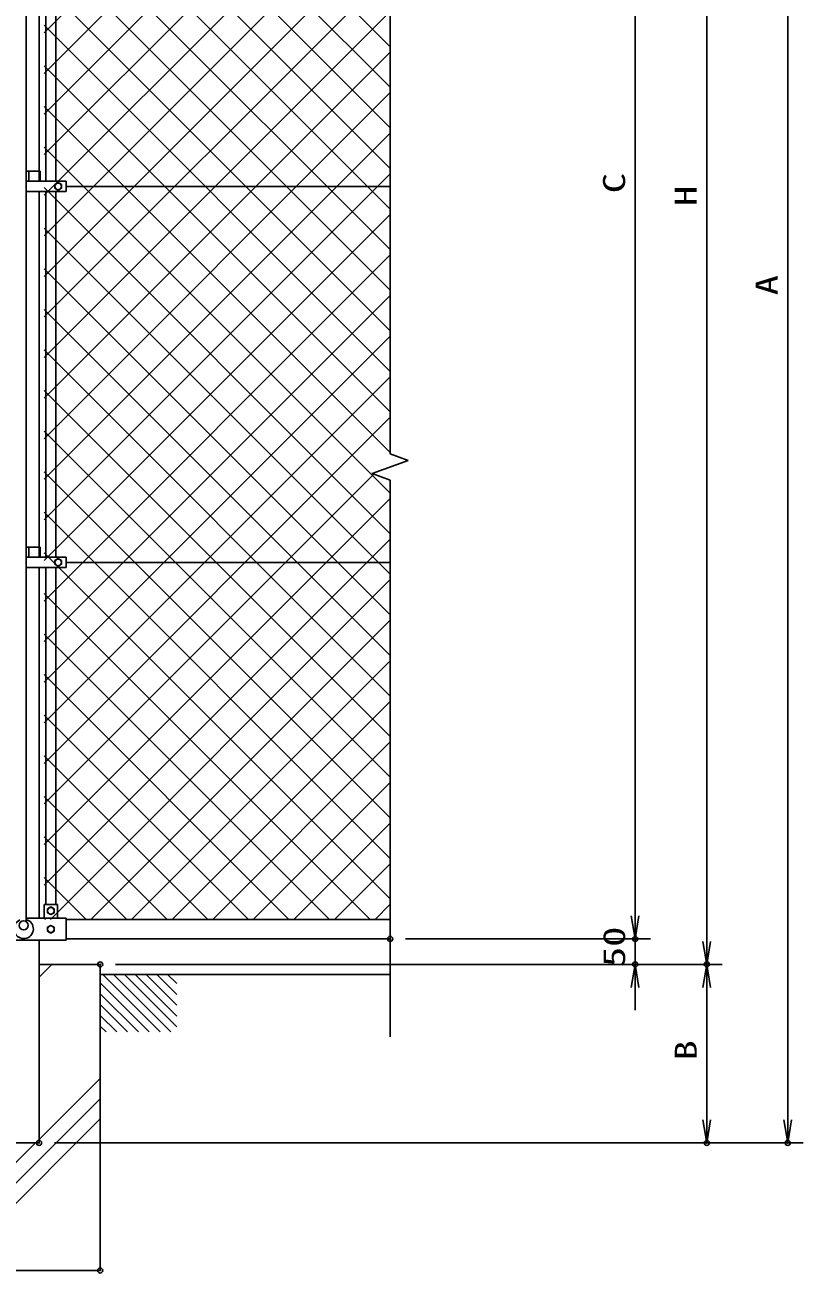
# Model space of a CAD drawing. Units: millimetres, scale not verified. Extents: x -4425 to 4425, y -3150 to 3150.
# Drawn here: x -2713 to -1187, y -1809 to 637 of the extents above; entities that cross this region are included whole.
import ezdxf
from ezdxf.enums import TextEntityAlignment as Align

# ---------------------------------------------------------------- set-up
doc = ezdxf.new("R2010")
doc.units = ezdxf.units.MM
doc.header["$LTSCALE"] = 20
doc.header["$PDMODE"] = 32
doc.header["$PDSIZE"] = 10
for name, color, linetype, lineweight in [('0-0_EXTCNT-L', 1, 'Continuous', 25), ('0-1_1', 7, 'Continuous', 25), ('0-2_0', 7, 'Continuous', 25), ('0-4_13', 7, 'Continuous', 25), ('0-5_11', 7, 'Continuous', 25)]:
    doc.layers.add(name, color=color, linetype=linetype, lineweight=lineweight)
doc.layers.add('0-6_DEFPOINTS', color=7, linetype='Continuous')
doc.styles.add('ＭＳ ゴシック', font='')
doc.styles.get('ＭＳ ゴシック').set_extended_font_data('MS Gothic')

# ---------------------------------------------------------------- blocks, each defined once
blk = doc.blocks.new('C51')
at = {"layer": '0-1_1', "color": 4}
blk.add_line((4636.43, 3074.75), (4736.5, 2974.68), dxfattribs=at)
blk = doc.blocks.new('C52')
at = {"layer": '0-1_1', "color": 4}
blk.add_line((4636.43, 3103.04), (4764.78, 2974.68), dxfattribs=at)
blk = doc.blocks.new('C53')
at = {"layer": '0-1_1', "color": 4}
blk.add_line((4643.07, 3124.68), (4793.07, 2974.68), dxfattribs=at)
blk = doc.blocks.new('C54')
at = {"layer": '0-1_1', "color": 4}
blk.add_line((4671.35, 3124.68), (4821.35, 2974.68), dxfattribs=at)
blk = doc.blocks.new('C55')
at = {"layer": '0-1_1', "color": 4}
blk.add_line((4699.64, 3124.68), (4836.43, 2987.89), dxfattribs=at)
blk = doc.blocks.new('C56')
at = {"layer": '0-1_1', "color": 4}
blk.add_line((4727.92, 3124.68), (4836.43, 3016.17), dxfattribs=at)
blk = doc.blocks.new('C57')
at = {"layer": '0-1_1', "color": 4}
blk.add_line((4756.2, 3124.68), (4836.43, 3044.46), dxfattribs=at)
blk = doc.blocks.new('C58')
at = {"layer": '0-1_1', "color": 4}
blk.add_line((4784.49, 3124.68), (4836.43, 3072.74), dxfattribs=at)
blk = doc.blocks.new('C59')
at = {"layer": '0-1_1', "color": 4}
blk.add_line((4812.77, 3124.68), (4836.43, 3101.03), dxfattribs=at)
blk = doc.blocks.new('C60')
at = {"layer": '0-1_1', "color": 4}
blk.add_line((4636.43, 3046.47), (4708.21, 2974.68), dxfattribs=at)
blk = doc.blocks.new('C61')
at = {"layer": '0-1_1', "color": 4}
blk.add_line((4636.43, 3018.18), (4679.93, 2974.68), dxfattribs=at)
blk = doc.blocks.new('C62')
at = {"layer": '0-1_1', "color": 4}
blk.add_line((4636.43, 2989.9), (4651.65, 2974.68), dxfattribs=at)
blk = doc.blocks.new('DARROWS')
at = {"layer": '0-2_0', "color": 2}
blk.add_line((0, 0), (-19.982, 0), dxfattribs=at)
blk.add_lwpolyline([(-20, -3.333), (0, 0), (-20, 3.333)], dxfattribs=at)

msp = doc.modelspace()

# ---------------------------------------------------------------- linework, layer by layer
at = {"layer": '0-0_EXTCNT-L', "color": 2}
for p, q in [((-1516.56, 1750.68), (-1516.56, -1109.32)), ((-1376.04, 1750.68), (-1376.04, -1159.32)), ((-1217.37, 1750.68), (-1217.37, -1509.32)), ((-1516.56, -1109.32), (-1516.56, -1064.32)), ((-1516.56, -1154.32), (-1516.56, -1204.32)), ((-1516.56, -1249.32), (-1516.56, -1294.32)), ((-1376.04, -1249.32), (-1376.04, -1509.32))]:
    msp.add_line(p, q, dxfattribs=at)
at = {"layer": '0-0_EXTCNT-L'}
for p, q in [((-1966.83, -1154.32), (-1486.56, -1154.32)), ((-1966.83, -1154.32), (-1486.56, -1154.32)), ((-2535.41, -1204.32), (-1346.04, -1204.32)), ((-2535.41, -1204.32), (-1346.04, -1204.32)), ((-2535.41, -1204.32), (-1486.56, -1204.32)), ((-2655.16, -1554.32), (-1187.37, -1554.32)), ((-2655.16, -1554.32), (-1346.04, -1554.32))]:
    msp.add_line(p, q, dxfattribs=at)
at = {"layer": '0-1_1'}
for p, q in [((-2710.41, -1120.43), (-2710.41, 1761.8)), ((-2685.16, 1047.69), (-2685.16, 330.68)), ((-1996.83, 320.68), (-2632.16, 320.68)), ((-2685.16, 310.69), (-2685.16, -406.32)), ((-2685.16, -426.31), (-2685.16, -1113.82)), ((-1996.83, -416.31), (-2632.16, -416.31)), ((-2675.16, -1086.81), (-2649.16, -1086.81)), ((-2675.16, -1113.81), (-2675.16, -1086.81)), ((-2662.16, -1091.81), (-2655.66, -1095.56)), ((-2649.16, -1113.81), (-2649.16, -1086.81)), ((-2662.16, -1106.82), (-2668.66, -1103.07)), ((-2632.16, -1116.32), (-1996.83, -1116.32)), ((-2685.16, -1156.82), (-2685.16, -1554.32)), ((-2632.16, -1154.32), (-1996.83, -1154.32)), ((-2685.16, -1204.32), (-2565.41, -1204.32)), ((-2565.41, -1804.32), (-2565.41, -1204.32)), ((-2745.66, -1554.32), (-2685.16, -1554.32)), ((-2865.41, -1804.32), (-2565.41, -1804.32))]:
    msp.add_line(p, q, dxfattribs=at)
at = {"layer": '0-1_1', "color": 4}
for p, q in [((-1996.83, 1322.38), (-1996.83, -203.66)), ((-1961.59, -216.49), (-1996.83, -203.66)), ((-1996.83, -254.97), (-1996.83, -1346.56))]:
    msp.add_line(p, q, dxfattribs=at)
msp.add_lwpolyline([(-1996.83, -254.97), (-2032.07, -242.14), (-1961.59, -216.49)], dxfattribs=at)
at = {"layer": '0-1_1'}
for points in [[(-2668.66, -1103.06), (-2668.66, -1095.56), (-2662.16, -1091.81)], [(-2655.66, -1095.56), (-2655.66, -1103.06), (-2662.16, -1106.82)]]:
    msp.add_lwpolyline(points, dxfattribs=at)
for centre, radius in [((-2662.16, -1099.31), 6.5), ((-2715.41, -1127.91), 9), ((-2715.41, -1127.92), 9)]:
    msp.add_circle(centre, radius, dxfattribs=at)
for centre, radius, start, end in [((-2715.43, -1134.78), 19, 112.92847, 65.65711), ((-2708.43, -1119.31), 2, 65.55457, 190.65678)]:
    msp.add_arc(centre, radius, start, end, dxfattribs=at)
at = {"layer": '0-2_0'}
for p, q in [((-2675.16, 621.59), (-1996.83, 1299.92)), ((-1996.83, 594.42), (-2675.16, 1272.76)), ((-2675.16, 542.04), (-1996.83, 1220.37)), ((-1996.83, 514.87), (-2675.16, 1193.21)), ((-2675.16, 462.49), (-1996.83, 1140.82)), ((-1996.83, 435.32), (-2675.16, 1113.66)), ((-2675.16, 382.94), (-1996.83, 1061.27)), ((-1996.83, 355.77), (-2675.16, 1034.11)), ((-2675.16, 303.39), (-1996.83, 981.72)), ((-1996.83, 276.22), (-2675.16, 954.56)), ((-2675.16, 223.84), (-1996.83, 902.18)), ((-1996.83, 196.67), (-2675.16, 875.01)), ((-2675.16, 144.29), (-1996.83, 822.63)), ((-1996.83, 117.12), (-2675.16, 795.46)), ((-2675.16, 64.74), (-1996.83, 743.08)), ((-1996.83, 37.57), (-2675.16, 715.91)), ((-2675.16, -14.81), (-1996.83, 663.53)), ((-1996.83, -41.97), (-2675.16, 636.36)), ((-2675.16, -94.36), (-1996.83, 583.98)), ((-1996.83, -121.52), (-2675.16, 556.81)), ((-2675.16, -173.91), (-1996.83, 504.43)), ((-1996.83, -201.07), (-2675.16, 477.26)), ((-2675.16, -253.46), (-1996.83, 424.88)), ((-1996.83, -280.62), (-2675.16, 397.71)), ((-2675.16, -333.01), (-1996.83, 345.33)), ((-1996.83, -360.17), (-2675.16, 318.16)), ((-2675.16, -412.56), (-1996.83, 265.78)), ((-1996.83, -439.72), (-2675.16, 238.61)), ((-2675.16, -492.1), (-1996.83, 186.23)), ((-1996.83, -519.27), (-2675.16, 159.06)), ((-2675.16, -571.65), (-1996.83, 106.68)), ((-1996.83, -598.82), (-2675.16, 79.51)), ((-2675.16, -651.2), (-1996.83, 27.13)), ((-1996.83, -678.37), (-2675.16, -0.04)), ((-2675.16, -730.75), (-1996.83, -52.42)), ((-1996.83, -757.92), (-2675.16, -79.59)), ((-2675.16, -810.3), (-1996.83, -131.97)), ((-1996.83, -837.47), (-2675.16, -159.14)), ((-1996.83, -917.02), (-2675.16, -238.68)), ((-2675.16, -889.85), (-2028.68, -243.37)), ((-2675.16, -969.4), (-1996.83, -291.07)), ((-1996.83, -996.57), (-2675.16, -318.23)), ((-2675.16, -1048.95), (-1996.83, -370.62)), ((-1996.83, -1076.12), (-2675.16, -397.78)), ((-2662.98, -1116.32), (-1996.83, -450.17)), ((-2036.18, -1116.32), (-2675.16, -477.33)), ((-2583.43, -1116.32), (-1996.83, -529.72)), ((-2115.73, -1116.32), (-2675.16, -556.88)), ((-2503.88, -1116.32), (-1996.83, -609.27)), ((-2195.28, -1116.32), (-2675.16, -636.43)), ((-2424.33, -1116.32), (-1996.83, -688.81)), ((-2274.83, -1116.32), (-2675.16, -715.98)), ((-2344.78, -1116.32), (-1996.83, -768.36)), ((-2354.38, -1116.32), (-2675.16, -795.53)), ((-2265.23, -1116.32), (-1996.83, -847.91)), ((-2433.93, -1116.32), (-2675.16, -875.08)), ((-2185.68, -1116.32), (-1996.83, -927.46)), ((-2513.48, -1116.32), (-2675.16, -954.63)), ((-2106.13, -1116.32), (-1996.83, -1007.01)), ((-2593.03, -1116.32), (-2675.16, -1034.18)), ((-2026.58, -1116.32), (-1996.83, -1086.56)), ((-2672.57, -1116.32), (-2675.16, -1113.73)), ((-2685.16, -1229.31), (-2660.17, -1204.32)), ((-2685.16, -1547.51), (-2565.41, -1427.76)), ((-2865.41, -1767.71), (-2565.41, -1467.71)), ((-2862.42, -1804.32), (-2565.41, -1507.31)), ((-2865.41, -1727.76), (-2691.97, -1554.32))]:
    msp.add_line(p, q, dxfattribs=at)
at = {"layer": '0-4_13'}
for p, q in [((-2671.66, 1047.69), (-2671.66, 330.68)), ((-2652.67, 1047.69), (-2652.68, 330.68)), ((-2683.18, 350.3), (-2710.41, 350.3)), ((-2705.6, 350.3), (-2705.6, 330.68)), ((-2705.6, 333.14), (-2705.6, 347.85)), ((-2683.18, 330.68), (-2683.18, 350.3)), ((-2632.16, 330.68), (-2710.41, 330.68)), ((-2683.18, 330.68), (-2710.41, 330.68)), ((-2641.16, 324.44), (-2647.66, 328.19)), ((-2641.16, 316.93), (-2641.16, 324.44)), ((-2632.16, 330.68), (-2632.16, 310.69)), ((-2632.16, 310.69), (-2710.41, 310.69)), ((-2671.66, 310.69), (-2671.66, -406.32)), ((-2652.68, 310.69), (-2652.69, -406.32)), ((-2683.18, -386.7), (-2710.41, -386.7)), ((-2705.6, -386.7), (-2705.6, -406.32)), ((-2705.6, -403.86), (-2705.6, -389.15)), ((-2683.18, -406.32), (-2683.18, -386.7)), ((-2632.16, -406.32), (-2710.41, -406.32)), ((-2683.18, -406.32), (-2710.41, -406.32)), ((-2641.16, -412.56), (-2647.66, -408.81)), ((-2641.16, -420.07), (-2641.16, -412.56)), ((-2632.16, -406.32), (-2632.16, -426.31)), ((-2632.16, -426.31), (-2710.41, -426.31)), ((-2671.66, -426.31), (-2671.66, -1086.81)), ((-2652.69, -426.31), (-2652.7, -1086.81)), ((-2632.16, -1113.82), (-2710.41, -1113.82)), ((-2632.16, -1156.81), (-2632.16, -1113.82))]:
    msp.add_line(p, q, dxfattribs=at)
for points in [[(-2647.66, 328.19), (-2654.16, 324.44), (-2654.16, 316.93), (-2647.66, 313.18), (-2641.16, 316.93)], [(-2647.66, -408.81), (-2654.16, -412.56), (-2654.16, -420.07), (-2647.66, -423.82), (-2641.16, -420.07)], [(-2632.16, -1156.81), (-2798.65, -1156.81), (-2798.65, -1113.82)]]:
    msp.add_lwpolyline(points, dxfattribs=at)
msp.add_lwpolyline([(-2662.16, -1142.82), (-2655.66, -1139.07), (-2655.66, -1131.56), (-2662.16, -1127.81), (-2668.66, -1131.56), (-2668.66, -1139.07)], close=True, dxfattribs=at)
for centre in [(-2647.66, 320.69), (-2647.66, -416.31), (-2662.16, -1135.32)]:
    msp.add_circle(centre, 6.5, dxfattribs=at)
at = {"layer": '0-5_11'}
msp.add_line((-2565.41, -1224.32), (-1996.83, -1224.32), dxfattribs=at)
at = {"layer": '0-6_DEFPOINTS'}
for p in [(-1996.83, -1154.32), (-1516.56, -1154.32), (-2565.41, -1204.32), (-1516.56, -1204.32), (-1376.04, -1204.32), (-2685.16, -1554.32), (-1376.04, -1554.32), (-1217.37, -1554.32), (-2565.41, -1804.32)]:
    msp.add_point(p, dxfattribs=at)

# ---------------------------------------------------------------- block references
at = {"layer": '0-0_EXTCNT-L', "xscale": 2.25, "yscale": 2.25}
for p, rotation in [((-1516.56, -1154.32), 270), ((-1516.56, -1154.32), 270), ((-1376.04, -1204.32), 270), ((-1516.56, -1204.32), 90), ((-1376.04, -1204.32), 90), ((-1376.04, -1554.32), 270), ((-1217.37, -1554.32), 270)]:
    msp.add_blockref('DARROWS', p, dxfattribs=dict(at, rotation=rotation))
at = {"layer": '0-2_0', "xscale": 0.75, "yscale": 0.75}
for name in ['C52', 'C53', 'C54', 'C55', 'C56', 'C57', 'C58', 'C59', 'C51', 'C60', 'C61', 'C62']:
    msp.add_blockref(name, (-6042.73, -3567.83), dxfattribs=at)

# ---------------------------------------------------------------- texts
at = {"layer": '0-0_EXTCNT-L', "color": 3, "style": 'ＭＳ ゴシック', "width": 1.35}
for s, p in [('C', (-1523.24, 307.18)), ('H', (-1382.71, 282.18)), ('A', (-1224.05, 107.18)), ('50', (-1523.24, -1209.69)), ('B', (-1382.71, -1392.82))]:
    msp.add_text(s, height=43.26, rotation=90, dxfattribs=at).set_placement(p, align=Align.BOTTOM_LEFT)

doc.saveas('drawing.dxf')
